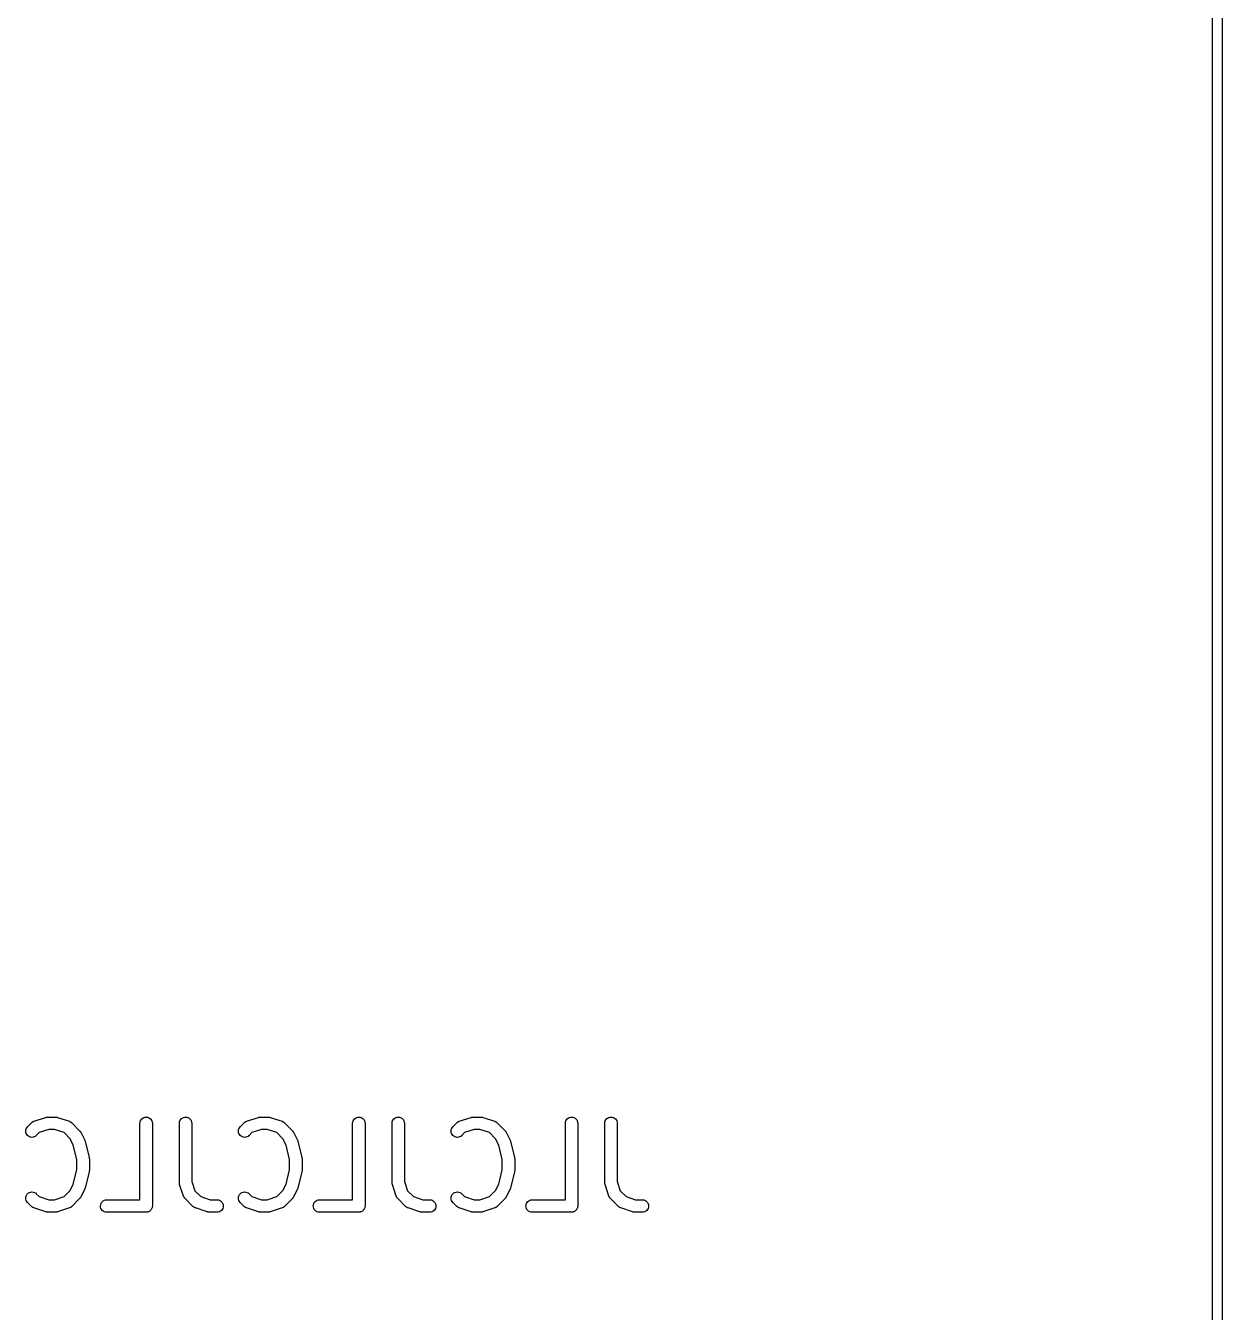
# Model space of a CAD drawing. Extents: x 4.9 to 6.92, y -5.71 to -3.73.
# Drawn here: x 5.771 to 6.341, y -5.16 to -4.548 of the extents above; entities that cross this region are included whole.
import ezdxf

# ---------------------------------------------------------------- set-up
doc = ezdxf.new("R2010")
doc.units = 0
doc.header["$MEASUREMENT"] = 0
doc.layers.add('BLACK', color=7, linetype='CONTINUOUS')

msp = doc.modelspace()

# ---------------------------------------------------------------- linework, layer by layer
at = {"layer": 'BLACK', "linetype": 'CONTINUOUS'}
for p, q in [((6.34094, -4.46838), (6.34094, -5.64775)), ((6.33622, -5.64775), (6.33622, -4.47034)), ((5.77531, -5.06964), (5.78094, -5.06776)), ((5.78094, -5.06776), (5.78098, -5.06775)), ((5.78098, -5.06775), (5.78114, -5.06772)), ((5.78114, -5.06772), (5.7813, -5.06767)), ((5.7813, -5.06767), (5.78142, -5.06766)), ((5.78142, -5.06766), (5.78154, -5.06763)), ((5.78154, -5.06763), (5.78171, -5.06763)), ((5.78171, -5.06763), (5.78187, -5.06761)), ((5.78187, -5.06761), (5.78562, -5.06761)), ((5.78562, -5.06761), (5.78566, -5.06761)), ((5.78566, -5.06761), (5.78583, -5.06763)), ((5.78583, -5.06763), (5.78599, -5.06764)), ((5.78599, -5.06764), (5.78611, -5.06766)), ((5.78611, -5.06766), (5.78623, -5.06768)), ((5.78623, -5.06768), (5.78639, -5.06773)), ((5.78639, -5.06773), (5.78655, -5.06776)), ((5.78655, -5.06776), (5.79218, -5.06964)), ((5.82667, -5.06846), (5.82712, -5.0681)), ((5.82712, -5.0681), (5.82763, -5.06783)), ((5.82763, -5.06783), (5.82819, -5.06767)), ((5.82819, -5.06767), (5.82876, -5.06761)), ((5.82876, -5.06761), (5.82933, -5.06767)), ((5.82933, -5.06767), (5.82988, -5.06784)), ((5.82988, -5.06784), (5.83039, -5.06812)), ((5.83039, -5.06812), (5.83084, -5.06849)), ((5.84542, -5.06846), (5.84587, -5.0681)), ((5.84587, -5.0681), (5.84638, -5.06783)), ((5.84638, -5.06783), (5.84693, -5.06767)), ((5.84693, -5.06767), (5.84751, -5.06761)), ((5.84751, -5.06761), (5.84808, -5.06767)), ((5.84808, -5.06767), (5.84863, -5.06784)), ((5.84863, -5.06784), (5.84914, -5.06812)), ((5.84914, -5.06812), (5.84958, -5.06849)), ((5.87655, -5.06964), (5.88217, -5.06776)), ((5.88217, -5.06776), (5.88221, -5.06775)), ((5.88221, -5.06775), (5.88238, -5.06772)), ((5.88238, -5.06772), (5.88253, -5.06767)), ((5.88253, -5.06767), (5.88266, -5.06766)), ((5.88266, -5.06766), (5.88278, -5.06763)), ((5.88278, -5.06763), (5.88294, -5.06763)), ((5.88294, -5.06763), (5.88311, -5.06761)), ((5.88311, -5.06761), (5.88686, -5.06761)), ((5.88686, -5.06761), (5.8869, -5.06761)), ((5.8869, -5.06761), (5.88706, -5.06763)), ((5.88706, -5.06763), (5.88723, -5.06764)), ((5.88723, -5.06764), (5.88735, -5.06766)), ((5.88735, -5.06766), (5.88747, -5.06768)), ((5.88747, -5.06768), (5.88763, -5.06773)), ((5.88763, -5.06773), (5.88779, -5.06776)), ((5.88779, -5.06776), (5.89342, -5.06964)), ((5.92791, -5.06846), (5.92836, -5.0681)), ((5.92836, -5.0681), (5.92887, -5.06783)), ((5.92887, -5.06783), (5.92942, -5.06767)), ((5.92942, -5.06767), (5.93, -5.06761)), ((5.93, -5.06761), (5.93057, -5.06767)), ((5.93057, -5.06767), (5.93112, -5.06784)), ((5.93112, -5.06784), (5.93163, -5.06812)), ((5.93163, -5.06812), (5.93207, -5.06849)), ((5.94666, -5.06846), (5.94711, -5.0681)), ((5.94711, -5.0681), (5.94762, -5.06783)), ((5.94762, -5.06783), (5.94817, -5.06767)), ((5.94817, -5.06767), (5.94875, -5.06761)), ((5.94875, -5.06761), (5.94932, -5.06767)), ((5.94932, -5.06767), (5.94987, -5.06784)), ((5.94987, -5.06784), (5.95038, -5.06812)), ((5.95038, -5.06812), (5.95082, -5.06849)), ((5.97779, -5.06964), (5.98341, -5.06776)), ((5.98341, -5.06776), (5.98345, -5.06775)), ((5.98345, -5.06775), (5.98361, -5.06772)), ((5.98361, -5.06772), (5.98377, -5.06767)), ((5.98377, -5.06767), (5.98389, -5.06766)), ((5.98389, -5.06766), (5.98401, -5.06763)), ((5.98401, -5.06763), (5.98418, -5.06763)), ((5.98418, -5.06763), (5.98435, -5.06761)), ((5.98435, -5.06761), (5.9881, -5.06761)), ((5.9881, -5.06761), (5.98814, -5.06761)), ((5.98814, -5.06761), (5.9883, -5.06763)), ((5.9883, -5.06763), (5.98847, -5.06764)), ((5.98847, -5.06764), (5.98859, -5.06766)), ((5.98859, -5.06766), (5.98871, -5.06768)), ((5.98871, -5.06768), (5.98887, -5.06773)), ((5.98887, -5.06773), (5.98903, -5.06776)), ((5.98903, -5.06776), (5.99465, -5.06964)), ((6.02915, -5.06846), (6.0296, -5.0681)), ((6.0296, -5.0681), (6.03011, -5.06783)), ((6.03011, -5.06783), (6.03066, -5.06767)), ((6.03066, -5.06767), (6.03124, -5.06761)), ((6.03124, -5.06761), (6.03181, -5.06767)), ((6.03181, -5.06767), (6.03236, -5.06784)), ((6.03236, -5.06784), (6.03287, -5.06812)), ((6.03287, -5.06812), (6.03331, -5.06849)), ((6.0479, -5.06846), (6.04835, -5.0681)), ((6.04835, -5.0681), (6.04886, -5.06783)), ((6.04886, -5.06783), (6.04941, -5.06767)), ((6.04941, -5.06767), (6.04998, -5.06761)), ((6.04998, -5.06761), (6.05056, -5.06767)), ((6.05056, -5.06767), (6.05111, -5.06784)), ((6.05111, -5.06784), (6.05161, -5.06812)), ((6.05161, -5.06812), (6.05206, -5.06849)), ((5.77142, -5.07431), (5.77148, -5.07373)), ((5.77147, -5.07488), (5.77142, -5.07431)), ((5.77148, -5.07373), (5.77165, -5.07318)), ((5.77165, -5.07318), (5.77192, -5.07267)), ((5.77192, -5.07267), (5.77228, -5.07223)), ((5.77228, -5.07223), (5.77416, -5.07035)), ((5.77416, -5.07035), (5.77419, -5.07032)), ((5.77419, -5.07032), (5.77426, -5.07027)), ((5.77426, -5.07027), (5.77432, -5.07021)), ((5.77432, -5.07021), (5.77448, -5.07009)), ((5.77448, -5.07009), (5.77464, -5.06996)), ((5.77464, -5.06996), (5.77472, -5.06992)), ((5.77472, -5.06992), (5.77479, -5.06987)), ((5.77479, -5.06987), (5.77497, -5.06979)), ((5.77497, -5.06979), (5.77515, -5.0697)), ((5.77515, -5.0697), (5.77523, -5.06968)), ((5.77523, -5.06968), (5.77531, -5.06964)), ((5.78235, -5.07352), (5.77784, -5.07502)), ((5.78514, -5.07352), (5.78235, -5.07352)), ((5.78965, -5.07502), (5.78514, -5.07352)), ((5.79218, -5.06964), (5.79222, -5.06965)), ((5.79222, -5.06965), (5.7923, -5.06969)), ((5.7923, -5.06969), (5.79238, -5.06971)), ((5.79238, -5.06971), (5.79256, -5.06981)), ((5.79256, -5.06981), (5.79274, -5.0699)), ((5.79274, -5.0699), (5.79281, -5.06995)), ((5.79281, -5.06995), (5.79289, -5.06999)), ((5.79289, -5.06999), (5.79304, -5.07012)), ((5.79304, -5.07012), (5.79321, -5.07023)), ((5.79321, -5.07023), (5.79327, -5.0703)), ((5.79327, -5.0703), (5.79333, -5.07035)), ((5.79333, -5.07035), (5.79708, -5.0741)), ((5.79708, -5.0741), (5.79711, -5.07413)), ((5.79711, -5.07413), (5.79721, -5.07426)), ((5.79721, -5.07426), (5.79733, -5.07438)), ((5.79733, -5.07438), (5.79739, -5.07449)), ((5.82579, -5.07052), (5.82585, -5.06995)), ((5.82579, -5.07057), (5.82579, -5.07052)), ((5.82579, -5.10698), (5.82579, -5.07057)), ((5.82585, -5.06995), (5.82603, -5.0694)), ((5.82603, -5.0694), (5.8263, -5.0689)), ((5.8263, -5.0689), (5.82667, -5.06846)), ((5.83084, -5.06849), (5.8312, -5.06893)), ((5.8312, -5.06893), (5.83147, -5.06944)), ((5.83147, -5.06944), (5.83164, -5.06999)), ((5.83164, -5.06999), (5.83169, -5.07057)), ((5.83169, -5.07057), (5.83169, -5.10994)), ((5.84454, -5.07052), (5.8446, -5.06995)), ((5.84454, -5.07057), (5.84454, -5.07052)), ((5.84454, -5.09869), (5.84454, -5.07057)), ((5.8446, -5.06995), (5.84477, -5.0694)), ((5.84477, -5.0694), (5.84505, -5.0689)), ((5.84505, -5.0689), (5.84542, -5.06846)), ((5.84958, -5.06849), (5.84995, -5.06893)), ((5.84995, -5.06893), (5.85022, -5.06944)), ((5.85022, -5.06944), (5.85038, -5.06999)), ((5.85038, -5.06999), (5.85044, -5.07057)), ((5.85044, -5.07057), (5.85044, -5.09821)), ((5.87266, -5.07431), (5.87271, -5.07373)), ((5.87271, -5.07488), (5.87266, -5.07431)), ((5.87271, -5.07373), (5.87288, -5.07318)), ((5.87288, -5.07318), (5.87316, -5.07267)), ((5.87316, -5.07267), (5.87352, -5.07223)), ((5.87352, -5.07223), (5.8754, -5.07035)), ((5.8754, -5.07035), (5.87543, -5.07032)), ((5.87543, -5.07032), (5.87549, -5.07027)), ((5.87549, -5.07027), (5.87555, -5.07021)), ((5.87555, -5.07021), (5.87572, -5.07009)), ((5.87572, -5.07009), (5.87588, -5.06996)), ((5.87588, -5.06996), (5.87595, -5.06992)), ((5.87595, -5.06992), (5.87602, -5.06987)), ((5.87602, -5.06987), (5.87621, -5.06979)), ((5.87621, -5.06979), (5.87639, -5.0697)), ((5.87639, -5.0697), (5.87647, -5.06968)), ((5.87647, -5.06968), (5.87655, -5.06964)), ((5.88359, -5.07352), (5.87908, -5.07502)), ((5.88638, -5.07352), (5.88359, -5.07352)), ((5.89089, -5.07502), (5.88638, -5.07352)), ((5.89342, -5.06964), (5.89345, -5.06965)), ((5.89345, -5.06965), (5.89353, -5.06969)), ((5.89353, -5.06969), (5.89362, -5.06971)), ((5.89362, -5.06971), (5.89379, -5.06981)), ((5.89379, -5.06981), (5.89398, -5.0699)), ((5.89398, -5.0699), (5.89405, -5.06995)), ((5.89405, -5.06995), (5.89412, -5.06999)), ((5.89412, -5.06999), (5.89428, -5.07012)), ((5.89428, -5.07012), (5.89444, -5.07023)), ((5.89444, -5.07023), (5.8945, -5.0703)), ((5.8945, -5.0703), (5.89457, -5.07035)), ((5.89457, -5.07035), (5.89832, -5.0741)), ((5.89832, -5.0741), (5.89835, -5.07413)), ((5.89835, -5.07413), (5.89845, -5.07426)), ((5.89845, -5.07426), (5.89857, -5.07438)), ((5.89857, -5.07438), (5.89863, -5.07449)), ((5.92702, -5.07052), (5.92709, -5.06995)), ((5.92702, -5.07057), (5.92702, -5.07052)), ((5.92702, -5.10698), (5.92702, -5.07057)), ((5.92709, -5.06995), (5.92726, -5.0694)), ((5.92726, -5.0694), (5.92754, -5.0689)), ((5.92754, -5.0689), (5.92791, -5.06846)), ((5.93207, -5.06849), (5.93244, -5.06893)), ((5.93244, -5.06893), (5.93271, -5.06944)), ((5.93271, -5.06944), (5.93287, -5.06999)), ((5.93287, -5.06999), (5.93293, -5.07057)), ((5.93293, -5.07057), (5.93293, -5.10994)), ((5.94577, -5.07052), (5.94584, -5.06995)), ((5.94577, -5.07057), (5.94577, -5.07052)), ((5.94577, -5.09869), (5.94577, -5.07057)), ((5.94584, -5.06995), (5.94601, -5.0694)), ((5.94601, -5.0694), (5.94629, -5.0689)), ((5.94629, -5.0689), (5.94666, -5.06846)), ((5.95082, -5.06849), (5.95118, -5.06893)), ((5.95118, -5.06893), (5.95146, -5.06944)), ((5.95146, -5.06944), (5.95162, -5.06999)), ((5.95162, -5.06999), (5.95168, -5.07057)), ((5.95168, -5.07057), (5.95168, -5.09821)), ((5.97389, -5.07431), (5.97395, -5.07373)), ((5.97395, -5.07488), (5.97389, -5.07431)), ((5.97395, -5.07373), (5.97412, -5.07318)), ((5.97412, -5.07318), (5.97439, -5.07267)), ((5.97439, -5.07267), (5.97476, -5.07223)), ((5.97476, -5.07223), (5.97663, -5.07035)), ((5.97663, -5.07035), (5.97666, -5.07032)), ((5.97666, -5.07032), (5.97673, -5.07027)), ((5.97673, -5.07027), (5.97679, -5.07021)), ((5.97679, -5.07021), (5.97696, -5.07009)), ((5.97696, -5.07009), (5.97711, -5.06996)), ((5.97711, -5.06996), (5.97719, -5.06992)), ((5.97719, -5.06992), (5.97726, -5.06987)), ((5.97726, -5.06987), (5.97745, -5.06979)), ((5.97745, -5.06979), (5.97762, -5.0697)), ((5.97762, -5.0697), (5.97771, -5.06968)), ((5.97771, -5.06968), (5.97779, -5.06964)), ((5.98482, -5.07352), (5.98032, -5.07502)), ((5.98762, -5.07352), (5.98482, -5.07352)), ((5.99212, -5.07502), (5.98762, -5.07352)), ((5.99465, -5.06964), (5.99469, -5.06965)), ((5.99469, -5.06965), (5.99477, -5.06969)), ((5.99477, -5.06969), (5.99485, -5.06971)), ((5.99485, -5.06971), (5.99503, -5.06981)), ((5.99503, -5.06981), (5.99522, -5.0699)), ((5.99522, -5.0699), (5.99529, -5.06995)), ((5.99529, -5.06995), (5.99536, -5.06999)), ((5.99536, -5.06999), (5.99552, -5.07012)), ((5.99552, -5.07012), (5.99568, -5.07023)), ((5.99568, -5.07023), (5.99574, -5.0703)), ((5.99574, -5.0703), (5.99581, -5.07035)), ((5.99581, -5.07035), (5.99956, -5.0741)), ((5.99956, -5.0741), (5.99959, -5.07413)), ((5.99959, -5.07413), (5.99969, -5.07426)), ((5.99969, -5.07426), (5.9998, -5.07438)), ((5.9998, -5.07438), (5.99987, -5.07449)), ((6.02826, -5.07052), (6.02833, -5.06995)), ((6.02826, -5.07057), (6.02826, -5.07052)), ((6.02826, -5.10698), (6.02826, -5.07057)), ((6.02833, -5.06995), (6.0285, -5.0694)), ((6.0285, -5.0694), (6.02878, -5.0689)), ((6.02878, -5.0689), (6.02915, -5.06846)), ((6.03331, -5.06849), (6.03367, -5.06893)), ((6.03367, -5.06893), (6.03394, -5.06944)), ((6.03394, -5.06944), (6.03411, -5.06999)), ((6.03411, -5.06999), (6.03417, -5.07057)), ((6.03417, -5.07057), (6.03417, -5.10994)), ((6.04701, -5.07052), (6.04707, -5.06995)), ((6.04701, -5.07057), (6.04701, -5.07052)), ((6.04701, -5.09869), (6.04701, -5.07057)), ((6.04707, -5.06995), (6.04725, -5.0694)), ((6.04725, -5.0694), (6.04753, -5.0689)), ((6.04753, -5.0689), (6.0479, -5.06846)), ((6.05206, -5.06849), (6.05242, -5.06893)), ((6.05242, -5.06893), (6.05269, -5.06944)), ((6.05269, -5.06944), (6.05286, -5.06999)), ((6.05286, -5.06999), (6.05292, -5.07057)), ((6.05292, -5.07057), (6.05292, -5.09821)), ((5.77164, -5.07543), (5.77147, -5.07488)), ((5.77191, -5.07594), (5.77164, -5.07543)), ((5.77227, -5.07639), (5.77191, -5.07594)), ((5.77271, -5.07676), (5.77227, -5.07639)), ((5.77322, -5.07703), (5.77271, -5.07676)), ((5.77377, -5.07721), (5.77322, -5.07703)), ((5.77434, -5.07727), (5.77377, -5.07721)), ((5.77492, -5.07722), (5.77434, -5.07727)), ((5.77547, -5.07706), (5.77492, -5.07722)), ((5.77598, -5.07679), (5.77547, -5.07706)), ((5.77643, -5.07643), (5.77598, -5.07679)), ((5.77646, -5.0764), (5.77643, -5.07643)), ((5.77784, -5.07502), (5.77646, -5.0764)), ((5.79257, -5.07794), (5.78965, -5.07502)), ((5.79408, -5.08097), (5.79257, -5.07794)), ((5.79739, -5.07449), (5.79747, -5.07458)), ((5.79747, -5.07458), (5.79755, -5.07473)), ((5.79755, -5.07473), (5.79764, -5.07487)), ((5.79764, -5.07487), (5.79951, -5.07862)), ((5.79951, -5.07862), (5.79953, -5.07866)), ((5.79953, -5.07866), (5.79953, -5.07867)), ((5.79953, -5.07867), (5.79954, -5.07868)), ((5.79954, -5.07868), (5.79963, -5.07894)), ((5.79963, -5.07894), (5.79973, -5.0792)), ((5.79973, -5.0792), (5.79973, -5.07921)), ((5.79973, -5.07921), (5.79973, -5.07922)), ((5.79973, -5.07922), (5.80161, -5.08672)), ((5.87288, -5.07543), (5.87271, -5.07488)), ((5.87314, -5.07594), (5.87288, -5.07543)), ((5.87351, -5.07639), (5.87314, -5.07594)), ((5.87395, -5.07676), (5.87351, -5.07639)), ((5.87446, -5.07703), (5.87395, -5.07676)), ((5.87501, -5.07721), (5.87446, -5.07703)), ((5.87558, -5.07727), (5.87501, -5.07721)), ((5.87615, -5.07722), (5.87558, -5.07727)), ((5.87671, -5.07706), (5.87615, -5.07722)), ((5.87722, -5.07679), (5.87671, -5.07706)), ((5.87767, -5.07643), (5.87722, -5.07679)), ((5.8777, -5.0764), (5.87767, -5.07643)), ((5.87908, -5.07502), (5.8777, -5.0764)), ((5.8938, -5.07794), (5.89089, -5.07502)), ((5.89532, -5.08097), (5.8938, -5.07794)), ((5.89863, -5.07449), (5.89871, -5.07458)), ((5.89871, -5.07458), (5.89878, -5.07473)), ((5.89878, -5.07473), (5.89887, -5.07487)), ((5.89887, -5.07487), (5.90075, -5.07862)), ((5.90075, -5.07862), (5.90077, -5.07866)), ((5.90077, -5.07866), (5.90077, -5.07867)), ((5.90077, -5.07867), (5.90078, -5.07868)), ((5.90078, -5.07868), (5.90087, -5.07894)), ((5.90087, -5.07894), (5.90096, -5.0792)), ((5.90096, -5.0792), (5.90097, -5.07921)), ((5.90097, -5.07921), (5.90097, -5.07922)), ((5.90097, -5.07922), (5.90285, -5.08672)), ((5.97411, -5.07543), (5.97395, -5.07488)), ((5.97438, -5.07594), (5.97411, -5.07543)), ((5.97474, -5.07639), (5.97438, -5.07594)), ((5.97519, -5.07676), (5.97474, -5.07639)), ((5.97569, -5.07703), (5.97519, -5.07676)), ((5.97624, -5.07721), (5.97569, -5.07703)), ((5.97682, -5.07727), (5.97624, -5.07721)), ((5.97739, -5.07722), (5.97682, -5.07727)), ((5.97794, -5.07706), (5.97739, -5.07722)), ((5.97845, -5.07679), (5.97794, -5.07706)), ((5.97891, -5.07643), (5.97845, -5.07679)), ((5.97893, -5.0764), (5.97891, -5.07643)), ((5.98032, -5.07502), (5.97893, -5.0764)), ((5.99504, -5.07794), (5.99212, -5.07502)), ((5.99656, -5.08097), (5.99504, -5.07794)), ((5.99987, -5.07449), (5.99995, -5.07458)), ((5.99995, -5.07458), (6.00002, -5.07473)), ((6.00002, -5.07473), (6.00011, -5.07487)), ((6.00011, -5.07487), (6.00198, -5.07862)), ((6.00198, -5.07862), (6.002, -5.07866)), ((6.002, -5.07866), (6.00201, -5.07867)), ((6.00201, -5.07867), (6.00201, -5.07868)), ((6.00201, -5.07868), (6.00211, -5.07894)), ((6.00211, -5.07894), (6.0022, -5.0792)), ((6.0022, -5.0792), (6.0022, -5.07921)), ((6.0022, -5.07921), (6.00221, -5.07922)), ((6.00221, -5.07922), (6.00408, -5.08672)), ((5.79579, -5.0878), (5.79408, -5.08097)), ((5.89703, -5.0878), (5.89532, -5.08097)), ((5.99827, -5.0878), (5.99656, -5.08097)), ((5.79408, -5.09953), (5.79579, -5.0927)), ((5.79579, -5.0927), (5.79579, -5.0878)), ((5.80161, -5.08672), (5.80162, -5.08676)), ((5.80162, -5.08676), (5.80163, -5.08682)), ((5.80163, -5.08682), (5.80164, -5.08687)), ((5.80164, -5.08687), (5.80166, -5.0871)), ((5.80166, -5.0871), (5.80169, -5.08733)), ((5.80169, -5.08733), (5.80169, -5.08739)), ((5.80169, -5.08739), (5.8017, -5.08744)), ((5.8017, -5.08744), (5.8017, -5.09306)), ((5.89532, -5.09953), (5.89703, -5.0927)), ((5.89703, -5.0927), (5.89703, -5.0878)), ((5.90285, -5.08672), (5.90286, -5.08676)), ((5.90286, -5.08676), (5.90286, -5.08682)), ((5.90286, -5.08682), (5.90288, -5.08687)), ((5.90288, -5.08687), (5.9029, -5.0871)), ((5.9029, -5.0871), (5.90293, -5.08733)), ((5.90293, -5.08733), (5.90293, -5.08739)), ((5.90293, -5.08739), (5.90293, -5.08744)), ((5.90293, -5.08744), (5.90293, -5.09306)), ((5.99656, -5.09953), (5.99827, -5.0927)), ((5.99827, -5.0927), (5.99827, -5.0878)), ((6.00408, -5.08672), (6.00409, -5.08676)), ((6.00409, -5.08676), (6.0041, -5.08682)), ((6.0041, -5.08682), (6.00412, -5.08687)), ((6.00412, -5.08687), (6.00414, -5.0871)), ((6.00414, -5.0871), (6.00417, -5.08733)), ((6.00417, -5.08733), (6.00417, -5.08739)), ((6.00417, -5.08739), (6.00417, -5.08744)), ((6.00417, -5.08744), (6.00417, -5.09306)), ((5.80161, -5.09378), (5.79973, -5.10128)), ((5.80162, -5.09373), (5.80161, -5.09378)), ((5.80163, -5.09368), (5.80162, -5.09373)), ((5.80166, -5.09344), (5.80163, -5.09368)), ((5.80169, -5.09321), (5.80166, -5.09344)), ((5.8017, -5.0931), (5.80169, -5.09316)), ((5.80169, -5.09316), (5.80169, -5.09321)), ((5.8017, -5.09306), (5.8017, -5.0931)), ((5.84455, -5.09885), (5.84454, -5.09869)), ((5.84455, -5.09902), (5.84455, -5.09885)), ((5.85044, -5.09821), (5.85194, -5.10272)), ((5.90285, -5.09378), (5.90097, -5.10128)), ((5.90287, -5.09368), (5.90285, -5.09373)), ((5.90285, -5.09373), (5.90285, -5.09378)), ((5.9029, -5.09344), (5.90287, -5.09368)), ((5.90293, -5.09321), (5.9029, -5.09344)), ((5.90293, -5.09306), (5.90293, -5.0931)), ((5.90293, -5.0931), (5.90293, -5.09316)), ((5.90293, -5.09316), (5.90293, -5.09321)), ((5.94579, -5.09885), (5.94577, -5.09869)), ((5.94579, -5.09902), (5.94579, -5.09885)), ((5.95168, -5.09821), (5.95318, -5.10272)), ((6.00408, -5.09378), (6.00221, -5.10128)), ((6.00409, -5.09373), (6.00408, -5.09378)), ((6.00411, -5.09368), (6.00409, -5.09373)), ((6.00413, -5.09344), (6.00411, -5.09368)), ((6.00417, -5.09321), (6.00413, -5.09344)), ((6.00417, -5.09306), (6.00417, -5.0931)), ((6.00417, -5.0931), (6.00417, -5.09316)), ((6.00417, -5.09316), (6.00417, -5.09321)), ((6.04703, -5.09885), (6.04701, -5.09869)), ((6.04703, -5.09902), (6.04703, -5.09885)), ((6.05292, -5.09821), (6.05442, -5.10272)), ((5.77148, -5.10558), (5.77165, -5.10503)), ((5.77165, -5.10503), (5.77193, -5.10453)), ((5.77193, -5.10453), (5.7723, -5.10408)), ((5.7723, -5.10408), (5.77275, -5.10372)), ((5.77275, -5.10372), (5.77326, -5.10345)), ((5.77326, -5.10345), (5.77381, -5.10329)), ((5.77381, -5.10329), (5.77438, -5.10323)), ((5.77438, -5.10323), (5.77496, -5.10329)), ((5.77496, -5.10329), (5.77551, -5.10346)), ((5.77551, -5.10346), (5.77601, -5.10373)), ((5.77601, -5.10373), (5.77646, -5.1041)), ((5.77646, -5.1041), (5.77784, -5.10548)), ((5.78965, -5.10548), (5.79257, -5.10256)), ((5.79257, -5.10256), (5.79408, -5.09953)), ((5.79951, -5.10188), (5.79764, -5.10563)), ((5.79952, -5.10187), (5.79951, -5.10188)), ((5.79962, -5.1016), (5.79952, -5.10186)), ((5.79952, -5.10186), (5.79952, -5.10187)), ((5.79972, -5.10134), (5.79962, -5.1016)), ((5.79973, -5.10128), (5.79972, -5.10132)), ((5.79972, -5.10132), (5.79972, -5.10133)), ((5.79972, -5.10133), (5.79972, -5.10134)), ((5.84458, -5.09914), (5.84455, -5.09902)), ((5.84459, -5.09926), (5.84458, -5.09914)), ((5.84464, -5.09942), (5.84459, -5.09926)), ((5.84467, -5.09958), (5.84464, -5.09942)), ((5.84469, -5.09962), (5.84467, -5.09958)), ((5.84656, -5.10525), (5.84469, -5.09962)), ((5.85194, -5.10272), (5.85471, -5.10548)), ((5.87272, -5.10558), (5.87289, -5.10503)), ((5.87289, -5.10503), (5.87317, -5.10453)), ((5.87317, -5.10453), (5.87354, -5.10408)), ((5.87354, -5.10408), (5.87398, -5.10372)), ((5.87398, -5.10372), (5.87449, -5.10345)), ((5.87449, -5.10345), (5.87505, -5.10329)), ((5.87505, -5.10329), (5.87562, -5.10323)), ((5.87562, -5.10323), (5.87619, -5.10329)), ((5.87619, -5.10329), (5.87674, -5.10346)), ((5.87674, -5.10346), (5.87725, -5.10373)), ((5.87725, -5.10373), (5.8777, -5.1041)), ((5.8777, -5.1041), (5.87908, -5.10548)), ((5.89089, -5.10548), (5.8938, -5.10256)), ((5.8938, -5.10256), (5.89532, -5.09953)), ((5.90075, -5.10188), (5.89887, -5.10563)), ((5.90076, -5.10186), (5.90075, -5.10187)), ((5.90075, -5.10187), (5.90075, -5.10188)), ((5.90086, -5.1016), (5.90076, -5.10186)), ((5.90095, -5.10134), (5.90086, -5.1016)), ((5.90096, -5.10133), (5.90095, -5.10134)), ((5.90097, -5.10128), (5.90096, -5.10132)), ((5.90096, -5.10132), (5.90096, -5.10133)), ((5.94582, -5.09914), (5.94579, -5.09902)), ((5.94583, -5.09926), (5.94582, -5.09914)), ((5.94588, -5.09942), (5.94583, -5.09926)), ((5.94591, -5.09958), (5.94588, -5.09942)), ((5.94592, -5.09962), (5.94591, -5.09958)), ((5.9478, -5.10525), (5.94592, -5.09962)), ((5.95318, -5.10272), (5.95594, -5.10548)), ((5.97396, -5.10558), (5.97413, -5.10503)), ((5.97413, -5.10503), (5.9744, -5.10453)), ((5.9744, -5.10453), (5.97477, -5.10408)), ((5.97477, -5.10408), (5.97522, -5.10372)), ((5.97522, -5.10372), (5.97573, -5.10345)), ((5.97573, -5.10345), (5.97628, -5.10329)), ((5.97628, -5.10329), (5.97686, -5.10323)), ((5.97686, -5.10323), (5.97743, -5.10329)), ((5.97743, -5.10329), (5.97798, -5.10346)), ((5.97798, -5.10346), (5.97849, -5.10373)), ((5.97849, -5.10373), (5.97893, -5.1041)), ((5.97893, -5.1041), (5.98032, -5.10548)), ((5.99212, -5.10548), (5.99504, -5.10256)), ((5.99504, -5.10256), (5.99656, -5.09953)), ((6.00198, -5.10188), (6.00011, -5.10563)), ((6.00199, -5.10187), (6.00198, -5.10188)), ((6.002, -5.10186), (6.00199, -5.10187)), ((6.00209, -5.1016), (6.002, -5.10186)), ((6.00219, -5.10134), (6.00209, -5.1016)), ((6.0022, -5.10132), (6.00219, -5.10133)), ((6.00219, -5.10133), (6.00219, -5.10134)), ((6.00221, -5.10128), (6.0022, -5.10132)), ((6.04705, -5.09914), (6.04703, -5.09902)), ((6.04707, -5.09926), (6.04705, -5.09914)), ((6.04711, -5.09942), (6.04707, -5.09926)), ((6.04715, -5.09958), (6.04711, -5.09942)), ((6.04716, -5.09962), (6.04715, -5.09958)), ((6.04904, -5.10525), (6.04716, -5.09962)), ((6.05442, -5.10272), (6.05718, -5.10548)), ((5.77142, -5.10616), (5.77148, -5.10558)), ((5.77147, -5.10673), (5.77142, -5.10616)), ((5.77163, -5.10728), (5.77147, -5.10673)), ((5.7719, -5.10779), (5.77163, -5.10728)), ((5.77226, -5.10825), (5.7719, -5.10779)), ((5.77228, -5.10827), (5.77226, -5.10825)), ((5.77416, -5.11015), (5.77228, -5.10827)), ((5.77423, -5.1102), (5.77416, -5.11015)), ((5.77428, -5.11027), (5.77423, -5.1102)), ((5.77445, -5.11039), (5.77428, -5.11027)), ((5.7746, -5.11052), (5.77445, -5.11039)), ((5.77468, -5.11056), (5.7746, -5.11052)), ((5.77475, -5.11061), (5.77468, -5.11056)), ((5.77493, -5.11069), (5.77475, -5.11061)), ((5.77511, -5.11079), (5.77493, -5.11069)), ((5.77519, -5.11081), (5.77511, -5.11079)), ((5.77527, -5.11085), (5.77519, -5.11081)), ((5.77531, -5.11086), (5.77527, -5.11085)), ((5.78094, -5.11274), (5.77531, -5.11086)), ((5.77784, -5.10548), (5.78235, -5.10698)), ((5.78235, -5.10698), (5.78514, -5.10698)), ((5.78514, -5.10698), (5.78965, -5.10548)), ((5.79218, -5.11086), (5.78655, -5.11274)), ((5.79226, -5.11083), (5.79218, -5.11086)), ((5.79234, -5.1108), (5.79226, -5.11083)), ((5.79252, -5.11071), (5.79234, -5.1108)), ((5.7927, -5.11063), (5.79252, -5.11071)), ((5.79278, -5.11058), (5.7927, -5.11063)), ((5.79285, -5.11054), (5.79278, -5.11058)), ((5.79301, -5.11041), (5.79285, -5.11054)), ((5.79318, -5.1103), (5.79301, -5.11041)), ((5.79324, -5.11023), (5.79318, -5.1103)), ((5.7933, -5.11018), (5.79324, -5.11023)), ((5.79333, -5.11015), (5.7933, -5.11018)), ((5.79708, -5.1064), (5.79333, -5.11015)), ((5.79719, -5.10627), (5.79708, -5.1064)), ((5.7973, -5.10615), (5.79719, -5.10627)), ((5.79737, -5.10605), (5.7973, -5.10615)), ((5.79745, -5.10595), (5.79737, -5.10605)), ((5.79753, -5.10581), (5.79745, -5.10595)), ((5.79762, -5.10567), (5.79753, -5.10581)), ((5.79764, -5.10563), (5.79762, -5.10567)), ((5.80704, -5.10992), (5.8071, -5.10934)), ((5.80709, -5.11049), (5.80704, -5.10992)), ((5.80725, -5.11104), (5.80709, -5.11049)), ((5.8071, -5.10934), (5.80727, -5.10879)), ((5.80752, -5.11155), (5.80725, -5.11104)), ((5.80727, -5.10879), (5.80754, -5.10829)), ((5.80754, -5.10829), (5.80791, -5.10784)), ((5.80791, -5.10784), (5.80836, -5.10748)), ((5.80836, -5.10748), (5.80887, -5.10721)), ((5.80887, -5.10721), (5.80942, -5.10704)), ((5.80942, -5.10704), (5.80999, -5.10698)), ((5.80999, -5.10698), (5.82579, -5.10698)), ((5.83145, -5.1111), (5.83132, -5.11134)), ((5.83146, -5.11109), (5.83145, -5.1111)), ((5.83154, -5.11081), (5.83146, -5.11108)), ((5.83146, -5.11108), (5.83146, -5.11109)), ((5.83163, -5.11055), (5.83154, -5.11081)), ((5.83166, -5.11025), (5.83163, -5.11053)), ((5.83163, -5.11053), (5.83163, -5.11054)), ((5.83163, -5.11054), (5.83163, -5.11055)), ((5.83169, -5.10998), (5.83166, -5.11025)), ((5.83169, -5.10994), (5.83169, -5.10996)), ((5.83169, -5.10996), (5.83169, -5.10996)), ((5.83169, -5.10996), (5.83169, -5.10996)), ((5.83169, -5.10996), (5.83169, -5.10998)), ((5.8466, -5.10532), (5.84656, -5.10525)), ((5.84662, -5.10541), (5.8466, -5.10532)), ((5.84671, -5.10559), (5.84662, -5.10541)), ((5.8468, -5.10577), (5.84671, -5.10559)), ((5.84685, -5.10584), (5.8468, -5.10577)), ((5.84689, -5.10592), (5.84685, -5.10584)), ((5.84701, -5.10608), (5.84689, -5.10592)), ((5.84713, -5.10624), (5.84701, -5.10608)), ((5.84719, -5.1063), (5.84713, -5.10624)), ((5.84725, -5.10637), (5.84719, -5.1063)), ((5.84727, -5.1064), (5.84725, -5.10637)), ((5.85102, -5.11015), (5.84727, -5.1064)), ((5.85109, -5.1102), (5.85102, -5.11015)), ((5.85115, -5.11027), (5.85109, -5.1102)), ((5.85131, -5.11039), (5.85115, -5.11027)), ((5.85147, -5.11052), (5.85131, -5.11039)), ((5.85155, -5.11056), (5.85147, -5.11052)), ((5.85162, -5.11061), (5.85155, -5.11056)), ((5.8518, -5.11069), (5.85162, -5.11061)), ((5.85198, -5.11079), (5.8518, -5.11069)), ((5.85206, -5.11081), (5.85198, -5.11079)), ((5.85214, -5.11085), (5.85206, -5.11081)), ((5.85218, -5.11086), (5.85214, -5.11085)), ((5.8578, -5.11274), (5.85218, -5.11086)), ((5.85471, -5.10548), (5.85922, -5.10698)), ((5.85922, -5.10698), (5.86249, -5.10698)), ((5.86249, -5.10698), (5.86253, -5.10698)), ((5.86253, -5.10698), (5.8631, -5.10705)), ((5.8631, -5.10705), (5.86365, -5.10722)), ((5.86365, -5.10722), (5.86415, -5.1075)), ((5.86415, -5.1075), (5.8646, -5.10787)), ((5.8646, -5.10787), (5.86496, -5.10832)), ((5.86521, -5.11108), (5.86493, -5.11159)), ((5.86496, -5.10832), (5.86522, -5.10883)), ((5.86538, -5.11053), (5.86521, -5.11108)), ((5.86522, -5.10883), (5.86539, -5.10938)), ((5.86544, -5.10996), (5.86538, -5.11053)), ((5.86539, -5.10938), (5.86544, -5.10996)), ((5.87266, -5.10616), (5.87272, -5.10558)), ((5.87271, -5.10673), (5.87266, -5.10616)), ((5.87287, -5.10728), (5.87271, -5.10673)), ((5.87313, -5.10779), (5.87287, -5.10728)), ((5.87349, -5.10825), (5.87313, -5.10779)), ((5.87352, -5.10827), (5.87349, -5.10825)), ((5.8754, -5.11015), (5.87352, -5.10827)), ((5.87546, -5.1102), (5.8754, -5.11015)), ((5.87552, -5.11027), (5.87546, -5.1102)), ((5.87569, -5.11039), (5.87552, -5.11027)), ((5.87584, -5.11052), (5.87569, -5.11039)), ((5.87592, -5.11056), (5.87584, -5.11052)), ((5.87599, -5.11061), (5.87592, -5.11056)), ((5.87617, -5.11069), (5.87599, -5.11061)), ((5.87635, -5.11079), (5.87617, -5.11069)), ((5.87643, -5.11081), (5.87635, -5.11079)), ((5.87651, -5.11085), (5.87643, -5.11081)), ((5.87655, -5.11086), (5.87651, -5.11085)), ((5.88217, -5.11274), (5.87655, -5.11086)), ((5.87908, -5.10548), (5.88359, -5.10698)), ((5.88359, -5.10698), (5.88638, -5.10698)), ((5.88638, -5.10698), (5.89089, -5.10548)), ((5.89342, -5.11086), (5.88779, -5.11274)), ((5.8935, -5.11083), (5.89342, -5.11086)), ((5.89358, -5.1108), (5.8935, -5.11083)), ((5.89376, -5.11071), (5.89358, -5.1108)), ((5.89394, -5.11063), (5.89376, -5.11071)), ((5.89401, -5.11058), (5.89394, -5.11063)), ((5.89409, -5.11054), (5.89401, -5.11058)), ((5.89425, -5.11041), (5.89409, -5.11054)), ((5.89441, -5.1103), (5.89425, -5.11041)), ((5.89447, -5.11023), (5.89441, -5.1103)), ((5.89454, -5.11018), (5.89447, -5.11023)), ((5.89457, -5.11015), (5.89454, -5.11018)), ((5.89832, -5.1064), (5.89457, -5.11015)), ((5.89842, -5.10627), (5.89832, -5.1064)), ((5.89854, -5.10615), (5.89842, -5.10627)), ((5.89861, -5.10605), (5.89854, -5.10615)), ((5.89869, -5.10595), (5.89861, -5.10605)), ((5.89876, -5.10581), (5.89869, -5.10595)), ((5.89885, -5.10567), (5.89876, -5.10581)), ((5.89887, -5.10563), (5.89885, -5.10567)), ((5.90828, -5.10992), (5.90834, -5.10934)), ((5.90833, -5.11049), (5.90828, -5.10992)), ((5.90849, -5.11104), (5.90833, -5.11049)), ((5.90834, -5.10934), (5.90851, -5.10879)), ((5.90876, -5.11155), (5.90849, -5.11104)), ((5.90851, -5.10879), (5.90878, -5.10829)), ((5.90878, -5.10829), (5.90915, -5.10784)), ((5.90915, -5.10784), (5.9096, -5.10748)), ((5.9096, -5.10748), (5.9101, -5.10721)), ((5.9101, -5.10721), (5.91066, -5.10704)), ((5.91066, -5.10704), (5.91123, -5.10698)), ((5.91123, -5.10698), (5.92702, -5.10698)), ((5.93269, -5.1111), (5.93256, -5.11134)), ((5.9327, -5.11108), (5.93269, -5.11109)), ((5.93269, -5.11109), (5.93269, -5.1111)), ((5.93278, -5.11081), (5.9327, -5.11108)), ((5.93287, -5.11055), (5.93278, -5.11081)), ((5.9329, -5.11025), (5.93287, -5.11053)), ((5.93287, -5.11053), (5.93287, -5.11054)), ((5.93287, -5.11054), (5.93287, -5.11055)), ((5.93293, -5.10998), (5.9329, -5.11025)), ((5.93293, -5.10994), (5.93293, -5.10996)), ((5.93293, -5.10996), (5.93293, -5.10996)), ((5.93293, -5.10996), (5.93293, -5.10996)), ((5.93293, -5.10996), (5.93293, -5.10998)), ((5.94783, -5.10532), (5.9478, -5.10525)), ((5.94786, -5.10541), (5.94783, -5.10532)), ((5.94795, -5.10559), (5.94786, -5.10541)), ((5.94803, -5.10577), (5.94795, -5.10559)), ((5.94808, -5.10584), (5.94803, -5.10577)), ((5.94812, -5.10592), (5.94808, -5.10584)), ((5.94825, -5.10608), (5.94812, -5.10592)), ((5.94837, -5.10624), (5.94825, -5.10608)), ((5.94843, -5.1063), (5.94837, -5.10624)), ((5.94848, -5.10637), (5.94843, -5.1063)), ((5.94851, -5.1064), (5.94848, -5.10637)), ((5.95226, -5.11015), (5.94851, -5.1064)), ((5.95233, -5.1102), (5.95226, -5.11015)), ((5.95239, -5.11027), (5.95233, -5.1102)), ((5.95255, -5.11039), (5.95239, -5.11027)), ((5.95271, -5.11052), (5.95255, -5.11039)), ((5.95278, -5.11056), (5.95271, -5.11052)), ((5.95285, -5.11061), (5.95278, -5.11056)), ((5.95304, -5.11069), (5.95285, -5.11061)), ((5.95321, -5.11079), (5.95304, -5.11069)), ((5.9533, -5.11081), (5.95321, -5.11079)), ((5.95338, -5.11085), (5.9533, -5.11081)), ((5.95342, -5.11086), (5.95338, -5.11085)), ((5.95904, -5.11274), (5.95342, -5.11086)), ((5.95594, -5.10548), (5.96045, -5.10698)), ((5.96045, -5.10698), (5.96372, -5.10698)), ((5.96372, -5.10698), (5.96376, -5.10698)), ((5.96376, -5.10698), (5.96434, -5.10705)), ((5.96434, -5.10705), (5.96489, -5.10722)), ((5.96489, -5.10722), (5.96539, -5.1075)), ((5.96539, -5.1075), (5.96583, -5.10787)), ((5.96583, -5.10787), (5.96619, -5.10832)), ((5.96645, -5.11108), (5.96617, -5.11159)), ((5.96619, -5.10832), (5.96646, -5.10883)), ((5.96662, -5.11053), (5.96645, -5.11108)), ((5.96646, -5.10883), (5.96662, -5.10938)), ((5.96662, -5.10938), (5.96668, -5.10996)), ((5.96668, -5.10996), (5.96662, -5.11053)), ((5.97389, -5.10616), (5.97396, -5.10558)), ((5.97394, -5.10673), (5.97389, -5.10616)), ((5.9741, -5.10728), (5.97394, -5.10673)), ((5.97437, -5.10779), (5.9741, -5.10728)), ((5.97473, -5.10825), (5.97437, -5.10779)), ((5.97476, -5.10827), (5.97473, -5.10825)), ((5.97663, -5.11015), (5.97476, -5.10827)), ((5.9767, -5.1102), (5.97663, -5.11015)), ((5.97676, -5.11027), (5.9767, -5.1102)), ((5.97692, -5.11039), (5.97676, -5.11027)), ((5.97708, -5.11052), (5.97692, -5.11039)), ((5.97716, -5.11056), (5.97708, -5.11052)), ((5.97723, -5.11061), (5.97716, -5.11056)), ((5.97741, -5.11069), (5.97723, -5.11061)), ((5.97759, -5.11079), (5.97741, -5.11069)), ((5.97767, -5.11081), (5.97759, -5.11079)), ((5.97775, -5.11085), (5.97767, -5.11081)), ((5.97779, -5.11086), (5.97775, -5.11085)), ((5.98341, -5.11274), (5.97779, -5.11086)), ((5.98032, -5.10548), (5.98482, -5.10698)), ((5.98482, -5.10698), (5.98762, -5.10698)), ((5.98762, -5.10698), (5.99212, -5.10548)), ((5.99465, -5.11086), (5.98903, -5.11274)), ((5.99473, -5.11083), (5.99465, -5.11086)), ((5.99482, -5.1108), (5.99473, -5.11083)), ((5.995, -5.11071), (5.99482, -5.1108)), ((5.99518, -5.11063), (5.995, -5.11071)), ((5.99525, -5.11058), (5.99518, -5.11063)), ((5.99533, -5.11054), (5.99525, -5.11058)), ((5.99549, -5.11041), (5.99533, -5.11054)), ((5.99565, -5.1103), (5.99549, -5.11041)), ((5.99571, -5.11023), (5.99565, -5.1103)), ((5.99578, -5.11018), (5.99571, -5.11023)), ((5.99581, -5.11015), (5.99578, -5.11018)), ((5.99956, -5.1064), (5.99581, -5.11015)), ((5.99966, -5.10627), (5.99956, -5.1064)), ((5.99978, -5.10615), (5.99966, -5.10627)), ((5.99984, -5.10605), (5.99978, -5.10615)), ((5.99992, -5.10595), (5.99984, -5.10605)), ((6, -5.10581), (5.99992, -5.10595)), ((6.00009, -5.10567), (6, -5.10581)), ((6.00011, -5.10563), (6.00009, -5.10567)), ((6.00951, -5.10992), (6.00957, -5.10934)), ((6.00957, -5.11049), (6.00951, -5.10992)), ((6.00957, -5.10934), (6.00975, -5.10879)), ((6.00973, -5.11104), (6.00957, -5.11049)), ((6.01, -5.11155), (6.00973, -5.11104)), ((6.00975, -5.10879), (6.01002, -5.10829)), ((6.01002, -5.10829), (6.01039, -5.10784)), ((6.01039, -5.10784), (6.01083, -5.10748)), ((6.01083, -5.10748), (6.01134, -5.10721)), ((6.01134, -5.10721), (6.01189, -5.10704)), ((6.01189, -5.10704), (6.01247, -5.10698)), ((6.01247, -5.10698), (6.02826, -5.10698)), ((6.03393, -5.1111), (6.03379, -5.11134)), ((6.03394, -5.11108), (6.03393, -5.11109)), ((6.03393, -5.11109), (6.03393, -5.1111)), ((6.03402, -5.11081), (6.03394, -5.11108)), ((6.0341, -5.11055), (6.03402, -5.11081)), ((6.03411, -5.11053), (6.0341, -5.11054)), ((6.0341, -5.11054), (6.0341, -5.11055)), ((6.03414, -5.11025), (6.03411, -5.11053)), ((6.03417, -5.10998), (6.03414, -5.11025)), ((6.03417, -5.10994), (6.03417, -5.10996)), ((6.03417, -5.10996), (6.03417, -5.10996)), ((6.03417, -5.10996), (6.03417, -5.10996)), ((6.03417, -5.10996), (6.03417, -5.10998)), ((6.04907, -5.10532), (6.04904, -5.10525)), ((6.0491, -5.10541), (6.04907, -5.10532)), ((6.04919, -5.10559), (6.0491, -5.10541)), ((6.04927, -5.10577), (6.04919, -5.10559)), ((6.04932, -5.10584), (6.04927, -5.10577)), ((6.04936, -5.10592), (6.04932, -5.10584)), ((6.04949, -5.10608), (6.04936, -5.10592)), ((6.0496, -5.10624), (6.04949, -5.10608)), ((6.04967, -5.1063), (6.0496, -5.10624)), ((6.04972, -5.10637), (6.04967, -5.1063)), ((6.04975, -5.1064), (6.04972, -5.10637)), ((6.0535, -5.11015), (6.04975, -5.1064)), ((6.05357, -5.1102), (6.0535, -5.11015)), ((6.05363, -5.11027), (6.05357, -5.1102)), ((6.05379, -5.11039), (6.05363, -5.11027)), ((6.05394, -5.11052), (6.05379, -5.11039)), ((6.05402, -5.11056), (6.05394, -5.11052)), ((6.05409, -5.11061), (6.05402, -5.11056)), ((6.05427, -5.11069), (6.05409, -5.11061)), ((6.05445, -5.11079), (6.05427, -5.11069)), ((6.05454, -5.11081), (6.05445, -5.11079)), ((6.05461, -5.11085), (6.05454, -5.11081)), ((6.05465, -5.11086), (6.05461, -5.11085)), ((6.06028, -5.11274), (6.05465, -5.11086)), ((6.05718, -5.10548), (6.06169, -5.10698)), ((6.06169, -5.10698), (6.06496, -5.10698)), ((6.06496, -5.10698), (6.065, -5.10698)), ((6.065, -5.10698), (6.06557, -5.10705)), ((6.06557, -5.10705), (6.06612, -5.10722)), ((6.06612, -5.10722), (6.06663, -5.1075)), ((6.06663, -5.1075), (6.06707, -5.10787)), ((6.06707, -5.10787), (6.06743, -5.10832)), ((6.06768, -5.11108), (6.06741, -5.11159)), ((6.06743, -5.10832), (6.0677, -5.10883)), ((6.06785, -5.11053), (6.06768, -5.11108)), ((6.0677, -5.10883), (6.06786, -5.10938)), ((6.06791, -5.10996), (6.06785, -5.11053)), ((6.06786, -5.10938), (6.06791, -5.10996)), ((5.7811, -5.11277), (5.78094, -5.11274)), ((5.78126, -5.11282), (5.7811, -5.11277)), ((5.78138, -5.11284), (5.78126, -5.11282)), ((5.7815, -5.11287), (5.78138, -5.11284)), ((5.78166, -5.11287), (5.7815, -5.11287)), ((5.78183, -5.11289), (5.78166, -5.11287)), ((5.78187, -5.11289), (5.78183, -5.11289)), ((5.78562, -5.11289), (5.78187, -5.11289)), ((5.78579, -5.11287), (5.78562, -5.11289)), ((5.78595, -5.11287), (5.78579, -5.11287)), ((5.78607, -5.11284), (5.78595, -5.11287)), ((5.78619, -5.11283), (5.78607, -5.11284)), ((5.78635, -5.11278), (5.78619, -5.11283)), ((5.78652, -5.11275), (5.78635, -5.11278)), ((5.78655, -5.11274), (5.78652, -5.11275)), ((5.80788, -5.112), (5.80752, -5.11155)), ((5.80832, -5.11237), (5.80788, -5.112)), ((5.80883, -5.11265), (5.80832, -5.11237)), ((5.80938, -5.11282), (5.80883, -5.11265)), ((5.80995, -5.11289), (5.80938, -5.11282)), ((5.80999, -5.11289), (5.80995, -5.11289)), ((5.82874, -5.11289), (5.80999, -5.11289)), ((5.82902, -5.11286), (5.82874, -5.11289)), ((5.82929, -5.11284), (5.82902, -5.11286)), ((5.8293, -5.11283), (5.82929, -5.11284)), ((5.82931, -5.11283), (5.8293, -5.11283)), ((5.82958, -5.11275), (5.82931, -5.11283)), ((5.82985, -5.11267), (5.82958, -5.11275)), ((5.82986, -5.11267), (5.82985, -5.11267)), ((5.82987, -5.11267), (5.82986, -5.11267)), ((5.83011, -5.11254), (5.82987, -5.11267)), ((5.83036, -5.11241), (5.83011, -5.11254)), ((5.83037, -5.1124), (5.83036, -5.1124)), ((5.83036, -5.1124), (5.83036, -5.11241)), ((5.83059, -5.11222), (5.83037, -5.1124)), ((5.83081, -5.11205), (5.83059, -5.11222)), ((5.83082, -5.11203), (5.83081, -5.11204)), ((5.83081, -5.11204), (5.83081, -5.11205)), ((5.831, -5.11182), (5.83082, -5.11203)), ((5.83118, -5.1116), (5.831, -5.11182)), ((5.83119, -5.11159), (5.83118, -5.1116)), ((5.83118, -5.1116), (5.83118, -5.1116)), ((5.83132, -5.11134), (5.83119, -5.11159)), ((5.85796, -5.11277), (5.8578, -5.11274)), ((5.85812, -5.11282), (5.85796, -5.11277)), ((5.85824, -5.11284), (5.85812, -5.11282)), ((5.85836, -5.11287), (5.85824, -5.11284)), ((5.85853, -5.11287), (5.85836, -5.11287)), ((5.8587, -5.11289), (5.85853, -5.11287)), ((5.85874, -5.11289), (5.8587, -5.11289)), ((5.86249, -5.11289), (5.85874, -5.11289)), ((5.86306, -5.11283), (5.86249, -5.11289)), ((5.86361, -5.11267), (5.86306, -5.11283)), ((5.86412, -5.1124), (5.86361, -5.11267)), ((5.86457, -5.11203), (5.86412, -5.1124)), ((5.86493, -5.11159), (5.86457, -5.11203)), ((5.88234, -5.11277), (5.88217, -5.11274)), ((5.88249, -5.11282), (5.88234, -5.11277)), ((5.88262, -5.11284), (5.88249, -5.11282)), ((5.88274, -5.11287), (5.88262, -5.11284)), ((5.8829, -5.11287), (5.88274, -5.11287)), ((5.88307, -5.11289), (5.8829, -5.11287)), ((5.88311, -5.11289), (5.88307, -5.11289)), ((5.88686, -5.11289), (5.88311, -5.11289)), ((5.88702, -5.11287), (5.88686, -5.11289)), ((5.88719, -5.11287), (5.88702, -5.11287)), ((5.88731, -5.11284), (5.88719, -5.11287)), ((5.88743, -5.11283), (5.88731, -5.11284)), ((5.88759, -5.11278), (5.88743, -5.11283)), ((5.88775, -5.11275), (5.88759, -5.11278)), ((5.88779, -5.11274), (5.88775, -5.11275)), ((5.90912, -5.112), (5.90876, -5.11155)), ((5.90956, -5.11237), (5.90912, -5.112)), ((5.91007, -5.11265), (5.90956, -5.11237)), ((5.91062, -5.11282), (5.91007, -5.11265)), ((5.91119, -5.11289), (5.91062, -5.11282)), ((5.91123, -5.11289), (5.91119, -5.11289)), ((5.92998, -5.11289), (5.91123, -5.11289)), ((5.93025, -5.11286), (5.92998, -5.11289)), ((5.93053, -5.11284), (5.93025, -5.11286)), ((5.93054, -5.11283), (5.93053, -5.11284)), ((5.93055, -5.11283), (5.93054, -5.11283)), ((5.93082, -5.11275), (5.93055, -5.11283)), ((5.93108, -5.11267), (5.93082, -5.11275)), ((5.93109, -5.11267), (5.93108, -5.11267)), ((5.9311, -5.11267), (5.93109, -5.11267)), ((5.93135, -5.11254), (5.9311, -5.11267)), ((5.93159, -5.11241), (5.93135, -5.11254)), ((5.9316, -5.1124), (5.93159, -5.11241)), ((5.93161, -5.1124), (5.9316, -5.1124)), ((5.93183, -5.11222), (5.93161, -5.1124)), ((5.93204, -5.11205), (5.93183, -5.11222)), ((5.93205, -5.11204), (5.93204, -5.11205)), ((5.93206, -5.11203), (5.93205, -5.11204)), ((5.93223, -5.11182), (5.93206, -5.11203)), ((5.93241, -5.1116), (5.93223, -5.11182)), ((5.93242, -5.1116), (5.93241, -5.1116)), ((5.93243, -5.11159), (5.93242, -5.1116)), ((5.93256, -5.11134), (5.93243, -5.11159)), ((5.9592, -5.11277), (5.95904, -5.11274)), ((5.95936, -5.11282), (5.9592, -5.11277)), ((5.95948, -5.11284), (5.95936, -5.11282)), ((5.9596, -5.11287), (5.95948, -5.11284)), ((5.95977, -5.11287), (5.9596, -5.11287)), ((5.95993, -5.11289), (5.95977, -5.11287)), ((5.95997, -5.11289), (5.95993, -5.11289)), ((5.96372, -5.11289), (5.95997, -5.11289)), ((5.9643, -5.11283), (5.96372, -5.11289)), ((5.96485, -5.11267), (5.9643, -5.11283)), ((5.96536, -5.1124), (5.96485, -5.11267)), ((5.9658, -5.11203), (5.96536, -5.1124)), ((5.96617, -5.11159), (5.9658, -5.11203)), ((5.98357, -5.11277), (5.98341, -5.11274)), ((5.98373, -5.11282), (5.98357, -5.11277)), ((5.98385, -5.11284), (5.98373, -5.11282)), ((5.98397, -5.11287), (5.98385, -5.11284)), ((5.98414, -5.11287), (5.98397, -5.11287)), ((5.9843, -5.11289), (5.98414, -5.11287)), ((5.98435, -5.11289), (5.9843, -5.11289)), ((5.9881, -5.11289), (5.98435, -5.11289)), ((5.98826, -5.11287), (5.9881, -5.11289)), ((5.98843, -5.11287), (5.98826, -5.11287)), ((5.98855, -5.11284), (5.98843, -5.11287)), ((5.98867, -5.11283), (5.98855, -5.11284)), ((5.98883, -5.11278), (5.98867, -5.11283)), ((5.98899, -5.11275), (5.98883, -5.11278)), ((5.98903, -5.11274), (5.98899, -5.11275)), ((6.01036, -5.112), (6.01, -5.11155)), ((6.0108, -5.11237), (6.01036, -5.112)), ((6.0113, -5.11265), (6.0108, -5.11237)), ((6.01185, -5.11282), (6.0113, -5.11265)), ((6.01243, -5.11289), (6.01185, -5.11282)), ((6.01247, -5.11289), (6.01243, -5.11289)), ((6.03121, -5.11289), (6.01247, -5.11289)), ((6.03149, -5.11286), (6.03121, -5.11289)), ((6.03177, -5.11284), (6.03149, -5.11286)), ((6.03178, -5.11283), (6.03177, -5.11284)), ((6.03179, -5.11283), (6.03178, -5.11283)), ((6.03205, -5.11275), (6.03179, -5.11283)), ((6.03232, -5.11267), (6.03205, -5.11275)), ((6.03233, -5.11267), (6.03232, -5.11267)), ((6.03234, -5.11267), (6.03233, -5.11267)), ((6.03259, -5.11254), (6.03234, -5.11267)), ((6.03283, -5.11241), (6.03259, -5.11254)), ((6.03284, -5.1124), (6.03283, -5.11241)), ((6.03285, -5.1124), (6.03284, -5.1124)), ((6.03307, -5.11222), (6.03285, -5.1124)), ((6.03328, -5.11205), (6.03307, -5.11222)), ((6.03329, -5.11204), (6.03328, -5.11205)), ((6.0333, -5.11203), (6.03329, -5.11204)), ((6.03347, -5.11182), (6.0333, -5.11203)), ((6.03365, -5.1116), (6.03347, -5.11182)), ((6.03366, -5.1116), (6.03365, -5.1116)), ((6.03379, -5.11134), (6.03366, -5.11159)), ((6.03366, -5.11159), (6.03366, -5.1116)), ((6.06044, -5.11277), (6.06028, -5.11274)), ((6.0606, -5.11282), (6.06044, -5.11277)), ((6.06072, -5.11284), (6.0606, -5.11282)), ((6.06084, -5.11287), (6.06072, -5.11284)), ((6.061, -5.11287), (6.06084, -5.11287)), ((6.06117, -5.11289), (6.061, -5.11287)), ((6.06121, -5.11289), (6.06117, -5.11289)), ((6.06496, -5.11289), (6.06121, -5.11289)), ((6.06553, -5.11283), (6.06496, -5.11289)), ((6.06609, -5.11267), (6.06553, -5.11283)), ((6.06659, -5.1124), (6.06609, -5.11267)), ((6.06704, -5.11203), (6.06659, -5.1124)), ((6.06741, -5.11159), (6.06704, -5.11203))]:
    msp.add_line(p, q, dxfattribs=at)

doc.saveas('drawing.dxf')
